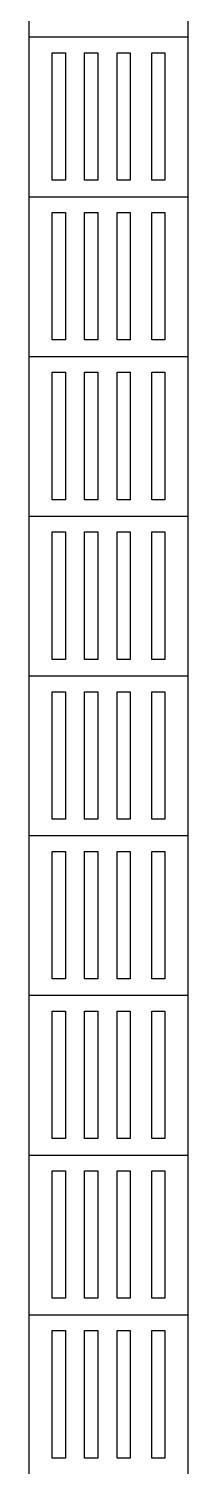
# Model space of a CAD drawing. Header units: metres. Extents: x 341 to 459, y 1341 to 1425.
# Drawn here: x 432.959 to 433.209, y 1389.358 to 1391.608 of the extents above; entities that cross this region are included whole.
import ezdxf

# ---------------------------------------------------------------- set-up
doc = ezdxf.new("R2010")
doc.units = ezdxf.units.M
doc.layers.add('Itens de detalhe', color=7, linetype='Continuous')
doc.layers.add('Notas de texto-1', color=7, linetype='Continuous')

# ---------------------------------------------------------------- blocks, each defined once
blk = doc.blocks.new('piso tatil')
at = {"layer": 'Itens de detalhe', "color": 252, "true_color": 0x939598}
for p, q in [((-78.855, 42.2113), (-78.855, 41.9613)), ((-78.855, 42.2113), (-78.855, 41.9613)), ((-78.605, 41.9613), (-78.605, 42.2113)), ((-78.605, 41.9613), (-78.605, 42.2113)), ((-78.855, 41.9613), (-78.855, 41.7113)), ((-78.855, 41.9613), (-78.855, 41.7113)), ((-78.855, 41.9613), (-78.605, 41.9613)), ((-78.855, 41.9613), (-78.605, 41.9613)), ((-78.605, 41.7113), (-78.605, 41.9613)), ((-78.605, 41.7113), (-78.605, 41.9613)), ((-78.8181, 41.737), (-78.8181, 41.9365)), ((-78.8181, 41.9365), (-78.7976, 41.9365)), ((-78.7976, 41.9365), (-78.7976, 41.737)), ((-78.7674, 41.737), (-78.7674, 41.9365)), ((-78.7674, 41.9365), (-78.7469, 41.9365)), ((-78.7469, 41.9365), (-78.7469, 41.737)), ((-78.7167, 41.737), (-78.7167, 41.9365)), ((-78.7167, 41.9365), (-78.6962, 41.9365)), ((-78.6962, 41.9365), (-78.6962, 41.737)), ((-78.6624, 41.737), (-78.6624, 41.9365)), ((-78.6624, 41.9365), (-78.642, 41.9365)), ((-78.642, 41.9365), (-78.642, 41.737)), ((-78.7976, 41.737), (-78.8181, 41.737)), ((-78.7469, 41.737), (-78.7674, 41.737)), ((-78.6962, 41.737), (-78.7167, 41.737)), ((-78.642, 41.737), (-78.6624, 41.737)), ((-78.855, 41.7113), (-78.855, 41.4613)), ((-78.855, 41.7113), (-78.855, 41.4613)), ((-78.855, 41.7113), (-78.605, 41.7113)), ((-78.855, 41.7113), (-78.605, 41.7113)), ((-78.605, 41.4613), (-78.605, 41.7113)), ((-78.605, 41.4613), (-78.605, 41.7113)), ((-78.8181, 41.487), (-78.8181, 41.6865)), ((-78.8181, 41.6865), (-78.7976, 41.6865)), ((-78.7976, 41.6865), (-78.7976, 41.487)), ((-78.7674, 41.487), (-78.7674, 41.6865)), ((-78.7674, 41.6865), (-78.7469, 41.6865)), ((-78.7469, 41.6865), (-78.7469, 41.487)), ((-78.7167, 41.487), (-78.7167, 41.6865)), ((-78.7167, 41.6865), (-78.6962, 41.6865)), ((-78.6962, 41.6865), (-78.6962, 41.487)), ((-78.6624, 41.487), (-78.6624, 41.6865)), ((-78.6624, 41.6865), (-78.642, 41.6865)), ((-78.642, 41.6865), (-78.642, 41.487)), ((-78.7976, 41.487), (-78.8181, 41.487)), ((-78.7469, 41.487), (-78.7674, 41.487)), ((-78.6962, 41.487), (-78.7167, 41.487)), ((-78.642, 41.487), (-78.6624, 41.487)), ((-78.855, 41.4613), (-78.855, 41.2113)), ((-78.855, 41.4613), (-78.855, 41.2113)), ((-78.855, 41.4613), (-78.605, 41.4613)), ((-78.855, 41.4613), (-78.605, 41.4613)), ((-78.605, 41.2113), (-78.605, 41.4613)), ((-78.605, 41.2113), (-78.605, 41.4613)), ((-78.8181, 41.237), (-78.8181, 41.4365)), ((-78.8181, 41.4365), (-78.7976, 41.4365)), ((-78.7976, 41.4365), (-78.7976, 41.237)), ((-78.7674, 41.237), (-78.7674, 41.4365)), ((-78.7674, 41.4365), (-78.7469, 41.4365)), ((-78.7469, 41.4365), (-78.7469, 41.237)), ((-78.7167, 41.237), (-78.7167, 41.4365)), ((-78.7167, 41.4365), (-78.6962, 41.4365)), ((-78.6962, 41.4365), (-78.6962, 41.237)), ((-78.6624, 41.237), (-78.6624, 41.4365)), ((-78.6624, 41.4365), (-78.642, 41.4365)), ((-78.642, 41.4365), (-78.642, 41.237)), ((-78.7976, 41.237), (-78.8181, 41.237)), ((-78.7469, 41.237), (-78.7674, 41.237)), ((-78.6962, 41.237), (-78.7167, 41.237)), ((-78.642, 41.237), (-78.6624, 41.237)), ((-78.855, 41.2113), (-78.855, 40.9613)), ((-78.855, 41.2113), (-78.855, 40.9613)), ((-78.855, 41.2113), (-78.605, 41.2113)), ((-78.855, 41.2113), (-78.605, 41.2113)), ((-78.605, 40.9613), (-78.605, 41.2113)), ((-78.605, 40.9613), (-78.605, 41.2113)), ((-78.8181, 40.987), (-78.8181, 41.1865)), ((-78.8181, 41.1865), (-78.7976, 41.1865)), ((-78.7976, 41.1865), (-78.7976, 40.987)), ((-78.7674, 40.987), (-78.7674, 41.1865)), ((-78.7674, 41.1865), (-78.7469, 41.1865)), ((-78.7469, 41.1865), (-78.7469, 40.987)), ((-78.7167, 40.987), (-78.7167, 41.1865)), ((-78.7167, 41.1865), (-78.6962, 41.1865)), ((-78.6962, 41.1865), (-78.6962, 40.987)), ((-78.6624, 40.987), (-78.6624, 41.1865)), ((-78.6624, 41.1865), (-78.642, 41.1865)), ((-78.642, 41.1865), (-78.642, 40.987)), ((-78.7976, 40.987), (-78.8181, 40.987)), ((-78.7469, 40.987), (-78.7674, 40.987)), ((-78.6962, 40.987), (-78.7167, 40.987)), ((-78.642, 40.987), (-78.6624, 40.987)), ((-78.855, 40.9613), (-78.855, 40.7113)), ((-78.855, 40.9613), (-78.855, 40.7113)), ((-78.855, 40.9613), (-78.605, 40.9613)), ((-78.855, 40.9613), (-78.605, 40.9613)), ((-78.605, 40.7113), (-78.605, 40.9613)), ((-78.605, 40.7113), (-78.605, 40.9613)), ((-78.8181, 40.737), (-78.8181, 40.9365)), ((-78.8181, 40.9365), (-78.7976, 40.9365)), ((-78.7976, 40.9365), (-78.7976, 40.737)), ((-78.7674, 40.737), (-78.7674, 40.9365)), ((-78.7674, 40.9365), (-78.7469, 40.9365)), ((-78.7469, 40.9365), (-78.7469, 40.737)), ((-78.7167, 40.737), (-78.7167, 40.9365)), ((-78.7167, 40.9365), (-78.6962, 40.9365)), ((-78.6962, 40.9365), (-78.6962, 40.737)), ((-78.6624, 40.737), (-78.6624, 40.9365)), ((-78.6624, 40.9365), (-78.642, 40.9365)), ((-78.642, 40.9365), (-78.642, 40.737)), ((-78.7976, 40.737), (-78.8181, 40.737)), ((-78.7469, 40.737), (-78.7674, 40.737)), ((-78.6962, 40.737), (-78.7167, 40.737)), ((-78.642, 40.737), (-78.6624, 40.737)), ((-78.855, 40.7113), (-78.855, 40.4613)), ((-78.855, 40.7113), (-78.855, 40.4613)), ((-78.855, 40.7113), (-78.605, 40.7113)), ((-78.855, 40.7113), (-78.605, 40.7113)), ((-78.605, 40.4613), (-78.605, 40.7113)), ((-78.605, 40.4613), (-78.605, 40.7113)), ((-78.8181, 40.487), (-78.8181, 40.6865)), ((-78.8181, 40.6865), (-78.7976, 40.6865)), ((-78.7976, 40.6865), (-78.7976, 40.487)), ((-78.7674, 40.487), (-78.7674, 40.6865)), ((-78.7674, 40.6865), (-78.7469, 40.6865)), ((-78.7469, 40.6865), (-78.7469, 40.487)), ((-78.7167, 40.487), (-78.7167, 40.6865)), ((-78.7167, 40.6865), (-78.6962, 40.6865)), ((-78.6962, 40.6865), (-78.6962, 40.487)), ((-78.6624, 40.487), (-78.6624, 40.6865)), ((-78.6624, 40.6865), (-78.642, 40.6865)), ((-78.642, 40.6865), (-78.642, 40.487)), ((-78.7976, 40.487), (-78.8181, 40.487)), ((-78.7469, 40.487), (-78.7674, 40.487)), ((-78.6962, 40.487), (-78.7167, 40.487)), ((-78.642, 40.487), (-78.6624, 40.487)), ((-78.855, 40.4613), (-78.855, 40.2113)), ((-78.855, 40.4613), (-78.855, 40.2113)), ((-78.855, 40.4613), (-78.605, 40.4613)), ((-78.855, 40.4613), (-78.605, 40.4613)), ((-78.605, 40.2113), (-78.605, 40.4613)), ((-78.605, 40.2113), (-78.605, 40.4613)), ((-78.8181, 40.237), (-78.8181, 40.4365)), ((-78.8181, 40.4365), (-78.7976, 40.4365)), ((-78.7976, 40.4365), (-78.7976, 40.237)), ((-78.7674, 40.237), (-78.7674, 40.4365)), ((-78.7674, 40.4365), (-78.7469, 40.4365)), ((-78.7469, 40.4365), (-78.7469, 40.237)), ((-78.7167, 40.237), (-78.7167, 40.4365)), ((-78.7167, 40.4365), (-78.6962, 40.4365)), ((-78.6962, 40.4365), (-78.6962, 40.237)), ((-78.6624, 40.237), (-78.6624, 40.4365)), ((-78.6624, 40.4365), (-78.642, 40.4365)), ((-78.642, 40.4365), (-78.642, 40.237)), ((-78.7976, 40.237), (-78.8181, 40.237)), ((-78.7469, 40.237), (-78.7674, 40.237)), ((-78.6962, 40.237), (-78.7167, 40.237)), ((-78.642, 40.237), (-78.6624, 40.237)), ((-78.855, 40.2113), (-78.855, 39.9613)), ((-78.855, 40.2113), (-78.855, 39.9613)), ((-78.855, 40.2113), (-78.605, 40.2113)), ((-78.855, 40.2113), (-78.605, 40.2113)), ((-78.605, 39.9613), (-78.605, 40.2113)), ((-78.605, 39.9613), (-78.605, 40.2113)), ((-78.8181, 39.987), (-78.8181, 40.1865)), ((-78.8181, 40.1865), (-78.7976, 40.1865)), ((-78.7976, 40.1865), (-78.7976, 39.987)), ((-78.7674, 39.987), (-78.7674, 40.1865)), ((-78.7674, 40.1865), (-78.7469, 40.1865)), ((-78.7469, 40.1865), (-78.7469, 39.987)), ((-78.7167, 39.987), (-78.7167, 40.1865)), ((-78.7167, 40.1865), (-78.6962, 40.1865)), ((-78.6962, 40.1865), (-78.6962, 39.987)), ((-78.6624, 39.987), (-78.6624, 40.1865)), ((-78.6624, 40.1865), (-78.642, 40.1865)), ((-78.642, 40.1865), (-78.642, 39.987)), ((-78.7976, 39.987), (-78.8181, 39.987)), ((-78.7469, 39.987), (-78.7674, 39.987)), ((-78.6962, 39.987), (-78.7167, 39.987)), ((-78.642, 39.987), (-78.6624, 39.987)), ((-78.855, 39.9613), (-78.855, 39.7113)), ((-78.855, 39.9613), (-78.855, 39.7113)), ((-78.855, 39.9613), (-78.605, 39.9613)), ((-78.855, 39.9613), (-78.605, 39.9613)), ((-78.605, 39.7113), (-78.605, 39.9613)), ((-78.605, 39.7113), (-78.605, 39.9613)), ((-78.8181, 39.737), (-78.8181, 39.9365)), ((-78.8181, 39.9365), (-78.7976, 39.9365)), ((-78.7976, 39.9365), (-78.7976, 39.737)), ((-78.7674, 39.737), (-78.7674, 39.9365)), ((-78.7674, 39.9365), (-78.7469, 39.9365)), ((-78.7469, 39.9365), (-78.7469, 39.737)), ((-78.7167, 39.737), (-78.7167, 39.9365)), ((-78.7167, 39.9365), (-78.6962, 39.9365)), ((-78.6962, 39.9365), (-78.6962, 39.737)), ((-78.6624, 39.737), (-78.6624, 39.9365)), ((-78.6624, 39.9365), (-78.642, 39.9365)), ((-78.642, 39.9365), (-78.642, 39.737)), ((-78.7976, 39.737), (-78.8181, 39.737)), ((-78.7469, 39.737), (-78.7674, 39.737)), ((-78.6962, 39.737), (-78.7167, 39.737)), ((-78.642, 39.737), (-78.6624, 39.737))]:
    blk.add_line(p, q, dxfattribs=at)

msp = doc.modelspace()

# ---------------------------------------------------------------- block references
at = {"layer": 'Notas de texto-1', "color": 252, "true_color": 0x939598}
msp.add_blockref('piso tatil', (511.8138, 1349.634), dxfattribs=at)

doc.saveas('drawing.dxf')
